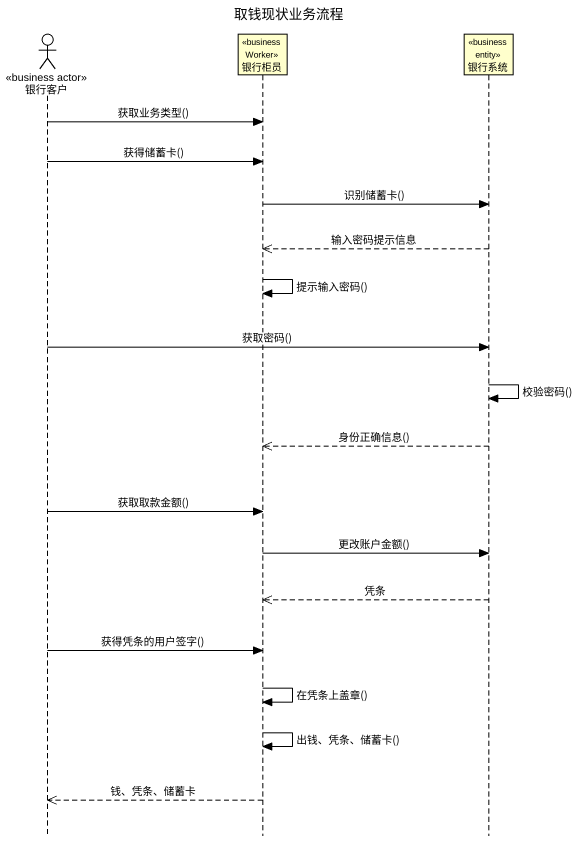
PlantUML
@startuml
title 取钱现状业务流程
hide footbox
actor 银行客户 <<business actor>>
participant 银行柜员 <<business Worker>>
participant 银行系统 <<business entity>>

银行客户 -> 银行柜员 : 获取业务类型()
银行客户 -> 银行柜员 : 获得储蓄卡()
银行柜员 -> 银行系统 : 识别储蓄卡()
银行系统 -->> 银行柜员 : 输入密码提示信息
银行柜员 -> 银行柜员 : 提示输入密码()
银行客户 -> 银行系统 : 获取密码()
银行系统 -> 银行系统 : 校验密码()
银行系统 -->> 银行柜员 : 身份正确信息()
银行客户 -> 银行柜员 : 获取取款金额()
银行柜员 -> 银行系统 : 更改账户金额()
银行系统 -->> 银行柜员 : 凭条
银行客户 -> 银行柜员 : 获得凭条的用户签字()
银行柜员 -> 银行柜员 : 在凭条上盖章()
银行柜员 -> 银行柜员 : 出钱、凭条、储蓄卡()
银行柜员 -->> 银行客户 : 钱、凭条、储蓄卡
@enduml
